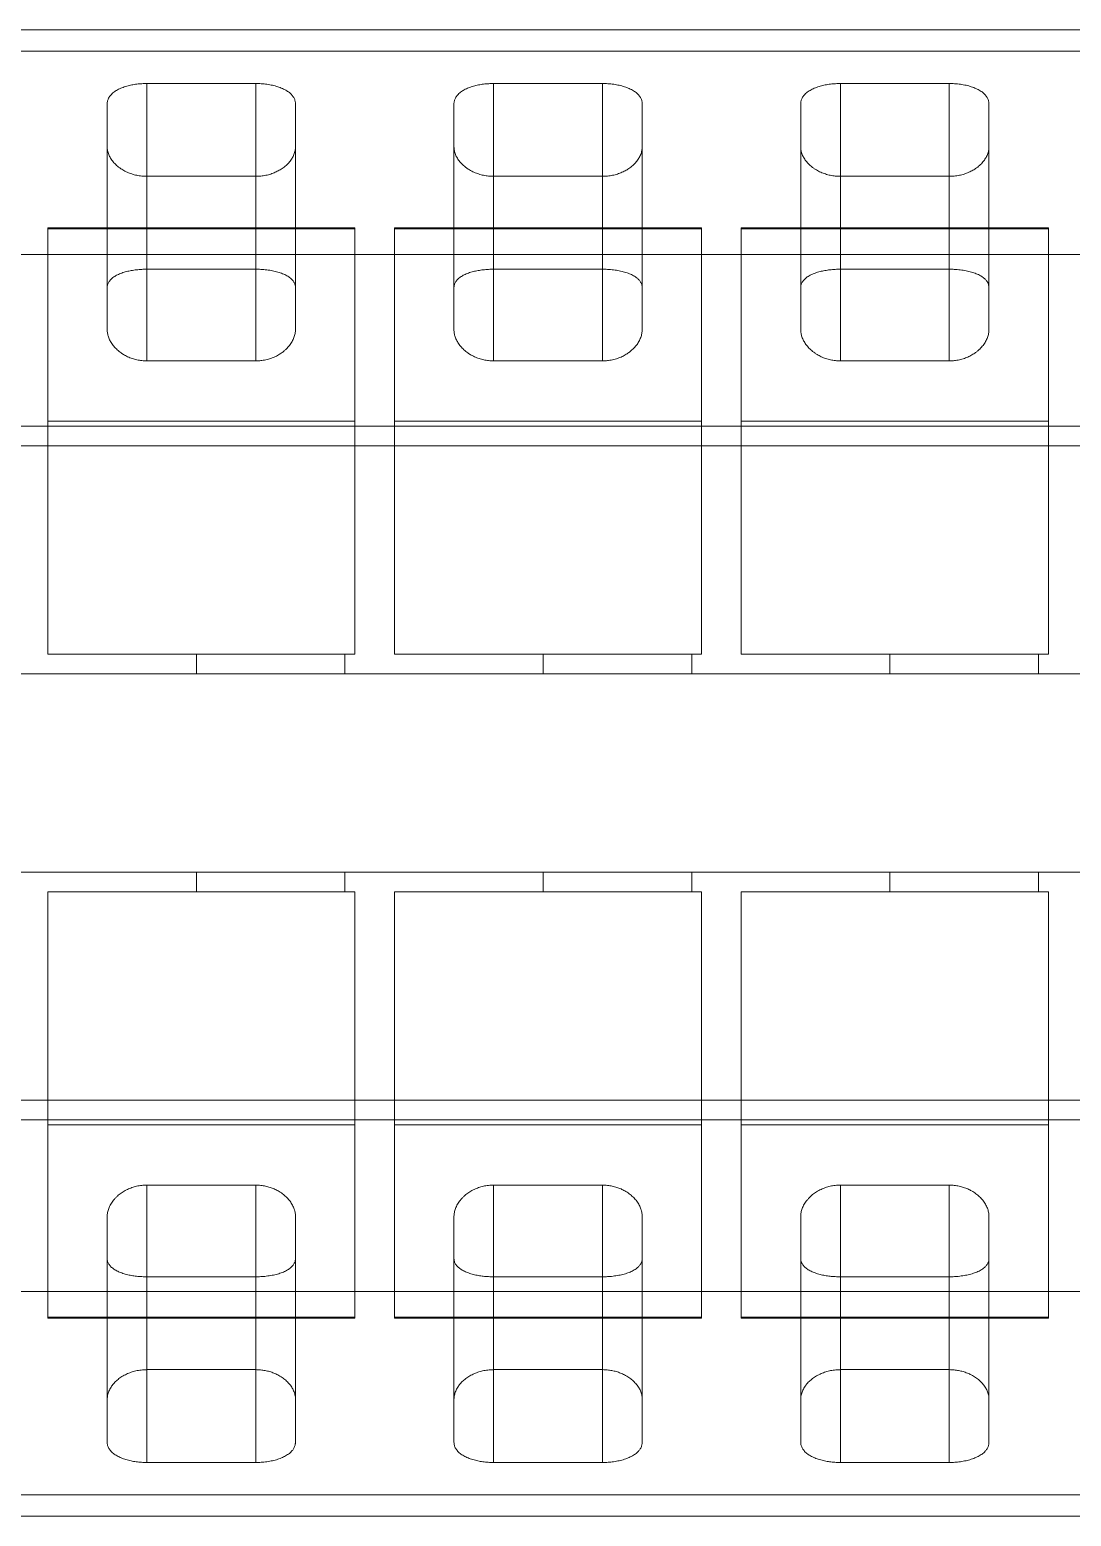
# Model space of a CAD drawing. Header units: millimetres. Extents: x -6 to 421, y -3 to 294.
# Drawn here: x 88.6 to 123.7, y 200.7 to 250.7 of the extents above; entities that cross this region are included whole.
import ezdxf

# ---------------------------------------------------------------- set-up
doc = ezdxf.new("R2010")
doc.units = ezdxf.units.MM

msp = doc.modelspace()

# ---------------------------------------------------------------- linework, layer by layer
at = {"color": 7, "linetype": 'Continuous', "lineweight": 15}
for p, q in [((207.904, 250.66), (87.904, 250.66)), ((207.904, 249.939), (87.904, 249.939)), ((92.57, 248.85), (96.237, 248.85)), ((92.57, 248.85), (92.57, 242.604)), ((96.237, 248.85), (96.237, 242.604)), ((104.237, 248.85), (107.904, 248.85)), ((104.237, 248.85), (104.237, 242.604)), ((107.904, 248.85), (107.904, 242.604)), ((115.904, 248.85), (119.57, 248.85)), ((115.904, 248.85), (115.904, 242.604)), ((119.57, 248.85), (119.57, 242.604)), ((91.237, 246.723), (91.237, 248.169)), ((91.237, 248.169), (91.237, 241.99)), ((97.57, 248.169), (97.57, 246.723)), ((97.57, 248.169), (97.57, 241.99)), ((102.904, 246.723), (102.904, 248.169)), ((102.904, 248.169), (102.904, 241.99)), ((109.237, 248.169), (109.237, 246.723)), ((109.237, 248.169), (109.237, 241.99)), ((114.57, 246.723), (114.57, 248.169)), ((114.57, 248.169), (114.57, 241.99)), ((120.904, 248.169), (120.904, 246.723)), ((120.904, 248.169), (120.904, 241.99)), ((91.237, 246.723), (91.237, 240.571)), ((97.57, 246.723), (97.57, 240.571)), ((102.904, 246.723), (102.904, 240.571)), ((109.237, 246.723), (109.237, 240.571)), ((114.57, 246.723), (114.57, 240.571)), ((120.904, 246.723), (120.904, 240.571)), ((96.237, 245.729), (92.57, 245.729)), ((92.57, 245.729), (92.57, 239.52)), ((96.237, 245.729), (96.237, 239.52)), ((107.904, 245.729), (104.237, 245.729)), ((104.237, 245.729), (104.237, 239.52)), ((107.904, 245.729), (107.904, 239.52)), ((119.57, 245.729), (115.904, 245.729)), ((115.904, 245.729), (115.904, 239.52)), ((119.57, 245.729), (119.57, 239.52)), ((89.237, 243.993), (89.237, 237.497)), ((99.57, 243.993), (89.237, 243.993)), ((89.237, 243.993), (89.237, 243.96)), ((99.57, 243.96), (89.237, 243.96)), ((89.237, 229.66), (89.237, 243.96)), ((99.57, 237.497), (99.57, 243.993)), ((99.57, 243.96), (99.57, 243.993)), ((99.57, 243.96), (99.57, 229.66)), ((100.904, 243.993), (100.904, 237.497)), ((100.904, 243.993), (100.904, 243.96)), ((111.237, 243.993), (100.904, 243.993)), ((111.237, 243.96), (100.904, 243.96)), ((100.904, 229.66), (100.904, 243.96)), ((111.237, 237.497), (111.237, 243.993)), ((111.237, 243.96), (111.237, 243.993)), ((111.237, 243.96), (111.237, 229.66)), ((112.57, 243.993), (112.57, 237.497)), ((122.904, 243.993), (112.57, 243.993)), ((112.57, 243.993), (112.57, 243.96)), ((122.904, 243.96), (112.57, 243.96)), ((112.57, 229.66), (112.57, 243.96)), ((122.904, 237.497), (122.904, 243.993)), ((122.904, 243.96), (122.904, 243.993)), ((122.904, 243.96), (122.904, 229.66)), ((207.904, 243.1), (87.904, 243.1)), ((92.57, 242.604), (96.237, 242.604)), ((104.237, 242.604), (107.904, 242.604)), ((115.904, 242.604), (119.57, 242.604)), ((91.237, 240.571), (91.237, 241.99)), ((97.57, 241.99), (97.57, 240.571)), ((102.904, 240.571), (102.904, 241.99)), ((109.237, 241.99), (109.237, 240.571)), ((114.57, 240.571), (114.57, 241.99)), ((120.904, 241.99), (120.904, 240.571)), ((96.237, 239.52), (92.57, 239.52)), ((107.904, 239.52), (104.237, 239.52)), ((119.57, 239.52), (115.904, 239.52)), ((207.904, 237.327), (87.904, 237.327)), ((99.57, 237.497), (89.237, 237.497)), ((89.237, 229.66), (89.237, 237.497)), ((99.57, 237.497), (99.57, 229.66)), ((100.904, 229.66), (100.904, 237.497)), ((111.237, 237.497), (100.904, 237.497)), ((111.237, 237.497), (111.237, 229.66)), ((112.57, 229.66), (112.57, 237.497)), ((122.904, 237.497), (112.57, 237.497)), ((122.904, 237.497), (122.904, 229.66)), ((207.904, 236.66), (87.904, 236.66)), ((99.57, 229.66), (89.237, 229.66)), ((94.237, 229.66), (89.237, 229.66)), ((94.237, 229.66), (94.237, 228.993)), ((94.237, 229.66), (99.237, 229.66)), ((99.237, 229.66), (99.237, 228.993)), ((99.57, 229.66), (99.237, 229.66)), ((111.237, 229.66), (100.904, 229.66)), ((105.904, 229.66), (100.904, 229.66)), ((105.904, 229.66), (105.904, 228.993)), ((105.904, 229.66), (110.904, 229.66)), ((110.904, 229.66), (110.904, 228.993)), ((111.237, 229.66), (110.904, 229.66)), ((122.904, 229.66), (112.57, 229.66)), ((117.57, 229.66), (112.57, 229.66)), ((117.57, 229.66), (117.57, 228.993)), ((117.57, 229.66), (122.57, 229.66)), ((122.57, 229.66), (122.57, 228.993)), ((122.904, 229.66), (122.57, 229.66)), ((87.904, 228.993), (135.904, 228.993)), ((87.904, 228.993), (94.237, 228.993)), ((99.237, 228.993), (94.237, 228.993)), ((99.237, 228.993), (105.904, 228.993)), ((110.904, 228.993), (105.904, 228.993)), ((110.904, 228.993), (117.57, 228.993)), ((122.57, 228.993), (117.57, 228.993)), ((122.57, 228.993), (129.237, 228.993)), ((135.904, 222.327), (87.904, 222.327)), ((94.237, 222.327), (87.904, 222.327)), ((99.237, 222.327), (94.237, 222.327)), ((94.237, 222.327), (94.237, 221.66)), ((105.904, 222.327), (99.237, 222.327)), ((99.237, 222.327), (99.237, 221.66)), ((110.904, 222.327), (105.904, 222.327)), ((105.904, 222.327), (105.904, 221.66)), ((117.57, 222.327), (110.904, 222.327)), ((110.904, 222.327), (110.904, 221.66)), ((122.57, 222.327), (117.57, 222.327)), ((117.57, 222.327), (117.57, 221.66)), ((129.237, 222.327), (122.57, 222.327)), ((122.57, 222.327), (122.57, 221.66)), ((89.237, 221.66), (94.237, 221.66)), ((89.237, 221.66), (99.57, 221.66)), ((89.237, 213.823), (89.237, 221.66)), ((89.237, 207.36), (89.237, 221.66)), ((94.237, 221.66), (99.237, 221.66)), ((99.237, 221.66), (99.57, 221.66)), ((99.57, 221.66), (99.57, 207.36)), ((99.57, 221.66), (99.57, 213.823)), ((100.904, 221.66), (105.904, 221.66)), ((100.904, 221.66), (111.237, 221.66)), ((100.904, 213.823), (100.904, 221.66)), ((100.904, 207.36), (100.904, 221.66)), ((105.904, 221.66), (110.904, 221.66)), ((110.904, 221.66), (111.237, 221.66)), ((111.237, 221.66), (111.237, 207.36)), ((111.237, 221.66), (111.237, 213.823)), ((112.57, 221.66), (117.57, 221.66)), ((112.57, 221.66), (122.904, 221.66)), ((112.57, 213.823), (112.57, 221.66)), ((112.57, 207.36), (112.57, 221.66)), ((117.57, 221.66), (122.57, 221.66)), ((122.57, 221.66), (122.904, 221.66)), ((122.904, 221.66), (122.904, 207.36)), ((122.904, 221.66), (122.904, 213.823)), ((207.904, 214.66), (87.904, 214.66)), ((207.904, 213.993), (87.904, 213.993)), ((89.237, 213.823), (89.237, 207.327)), ((99.57, 213.823), (89.237, 213.823)), ((99.57, 207.327), (99.57, 213.823)), ((111.237, 213.823), (100.904, 213.823)), ((100.904, 213.823), (100.904, 207.327)), ((111.237, 207.327), (111.237, 213.823)), ((122.904, 213.823), (112.57, 213.823)), ((112.57, 213.823), (112.57, 207.327)), ((122.904, 207.327), (122.904, 213.823)), ((96.237, 211.799), (92.57, 211.799)), ((92.57, 205.591), (92.57, 211.799)), ((96.237, 205.591), (96.237, 211.799)), ((107.904, 211.799), (104.237, 211.799)), ((104.237, 205.591), (104.237, 211.799)), ((107.904, 205.591), (107.904, 211.799)), ((119.57, 211.799), (115.904, 211.799)), ((115.904, 205.591), (115.904, 211.799)), ((119.57, 205.591), (119.57, 211.799)), ((91.237, 210.749), (91.237, 209.33)), ((91.237, 204.596), (91.237, 210.749)), ((97.57, 209.33), (97.57, 210.749)), ((97.57, 204.596), (97.57, 210.749)), ((102.904, 210.749), (102.904, 209.33)), ((102.904, 204.596), (102.904, 210.749)), ((109.237, 209.33), (109.237, 210.749)), ((109.237, 204.596), (109.237, 210.749)), ((114.57, 210.749), (114.57, 209.33)), ((114.57, 204.596), (114.57, 210.749)), ((120.904, 209.33), (120.904, 210.749)), ((120.904, 204.596), (120.904, 210.749)), ((91.237, 203.151), (91.237, 209.33)), ((97.57, 203.151), (97.57, 209.33)), ((102.904, 203.151), (102.904, 209.33)), ((109.237, 203.151), (109.237, 209.33)), ((114.57, 203.151), (114.57, 209.33)), ((120.904, 203.151), (120.904, 209.33)), ((92.57, 208.715), (96.237, 208.715)), ((92.57, 202.47), (92.57, 208.715)), ((96.237, 202.47), (96.237, 208.715)), ((104.237, 208.715), (107.904, 208.715)), ((104.237, 202.47), (104.237, 208.715)), ((107.904, 202.47), (107.904, 208.715)), ((115.904, 208.715), (119.57, 208.715)), ((115.904, 202.47), (115.904, 208.715)), ((119.57, 202.47), (119.57, 208.715)), ((207.904, 208.22), (87.904, 208.22)), ((89.237, 207.36), (89.237, 207.327)), ((99.57, 207.36), (89.237, 207.36)), ((99.57, 207.327), (89.237, 207.327)), ((99.57, 207.327), (99.57, 207.36)), ((100.904, 207.36), (100.904, 207.327)), ((111.237, 207.36), (100.904, 207.36)), ((111.237, 207.327), (100.904, 207.327)), ((111.237, 207.327), (111.237, 207.36)), ((112.57, 207.36), (112.57, 207.327)), ((122.904, 207.36), (112.57, 207.36)), ((122.904, 207.327), (112.57, 207.327)), ((122.904, 207.327), (122.904, 207.36)), ((96.237, 205.591), (92.57, 205.591)), ((107.904, 205.591), (104.237, 205.591)), ((119.57, 205.591), (115.904, 205.591)), ((91.237, 204.596), (91.237, 203.151)), ((97.57, 203.151), (97.57, 204.596)), ((102.904, 204.596), (102.904, 203.151)), ((109.237, 203.151), (109.237, 204.596)), ((114.57, 204.596), (114.57, 203.151)), ((120.904, 203.151), (120.904, 204.596)), ((92.57, 202.47), (96.237, 202.47)), ((104.237, 202.47), (107.904, 202.47)), ((115.904, 202.47), (119.57, 202.47)), ((207.904, 201.381), (87.904, 201.381)), ((87.904, 200.66), (207.904, 200.66))]:
    msp.add_line(p, q, dxfattribs=at)
for points, knots in [([(91.237, 248.169), (91.238, 248.185), (91.239, 248.218), (91.248, 248.266), (91.263, 248.314), (91.285, 248.363), (91.315, 248.412), (91.355, 248.462), (91.402, 248.511), (91.457, 248.557), (91.517, 248.599), (91.583, 248.638), (91.653, 248.674), (91.729, 248.706), (91.81, 248.736), (91.893, 248.762), (91.976, 248.784), (92.06, 248.802), (92.146, 248.817), (92.235, 248.83), (92.322, 248.839), (92.406, 248.845), (92.488, 248.849), (92.543, 248.85), (92.57, 248.85)], [0, 0, 0, 0, 0.0457008, 0.0914841, 0.1372632, 0.1829595, 0.2347211, 0.2866993, 0.3387322, 0.3906757, 0.4424074, 0.4897467, 0.5372988, 0.5849054, 0.6324246, 0.6797366, 0.7215369, 0.7635114, 0.8055373, 0.8474975, 0.8892822, 0.9261761, 0.963108, 1, 1, 1, 1]), ([(96.237, 248.85), (96.267, 248.85), (96.325, 248.849), (96.418, 248.845), (96.513, 248.837), (96.612, 248.825), (96.707, 248.81), (96.8, 248.791), (96.89, 248.769), (96.976, 248.743), (97.057, 248.715), (97.135, 248.683), (97.208, 248.647), (97.277, 248.608), (97.338, 248.566), (97.391, 248.524), (97.434, 248.482), (97.471, 248.44), (97.502, 248.397), (97.527, 248.353), (97.546, 248.308), (97.56, 248.262), (97.569, 248.216), (97.57, 248.185), (97.57, 248.169)], [0, 0, 0, 0, 0.03967, 0.079339, 0.124961, 0.170738, 0.216524, 0.262155, 0.308745, 0.355481, 0.402229, 0.448833, 0.498675, 0.548665, 0.598669, 0.648529, 0.692404, 0.736401, 0.780445, 0.824456, 0.868345, 0.912217, 0.956126, 1, 1, 1, 1]), ([(102.904, 248.169), (102.904, 248.185), (102.905, 248.218), (102.915, 248.266), (102.93, 248.314), (102.952, 248.363), (102.982, 248.412), (103.022, 248.462), (103.069, 248.511), (103.123, 248.557), (103.184, 248.599), (103.25, 248.638), (103.32, 248.674), (103.395, 248.706), (103.477, 248.736), (103.559, 248.762), (103.643, 248.784), (103.726, 248.802), (103.813, 248.817), (103.901, 248.83), (103.988, 248.839), (104.073, 248.845), (104.155, 248.849), (104.21, 248.85), (104.237, 248.85)], [0, 0, 0, 0, 0.045701, 0.091484, 0.137263, 0.18296, 0.234721, 0.286699, 0.338733, 0.390676, 0.442407, 0.489747, 0.5373, 0.584906, 0.632424, 0.679735, 0.721536, 0.763511, 0.805537, 0.847497, 0.889284, 0.926175, 0.963109, 1, 1, 1, 1]), ([(107.904, 248.85), (107.933, 248.85), (107.992, 248.849), (108.084, 248.845), (108.18, 248.837), (108.278, 248.825), (108.374, 248.81), (108.467, 248.791), (108.557, 248.769), (108.643, 248.743), (108.724, 248.715), (108.802, 248.683), (108.875, 248.647), (108.943, 248.608), (109.005, 248.566), (109.057, 248.524), (109.101, 248.482), (109.138, 248.44), (109.168, 248.397), (109.194, 248.353), (109.213, 248.308), (109.227, 248.262), (109.235, 248.216), (109.237, 248.185), (109.237, 248.169)], [0, 0, 0, 0, 0.03967, 0.079339, 0.124961, 0.170738, 0.216524, 0.262155, 0.308745, 0.355481, 0.402229, 0.448833, 0.498675, 0.548665, 0.598669, 0.648529, 0.692404, 0.736401, 0.780445, 0.824456, 0.868345, 0.912217, 0.956126, 1, 1, 1, 1]), ([(114.57, 248.169), (114.571, 248.185), (114.572, 248.218), (114.582, 248.266), (114.597, 248.314), (114.619, 248.363), (114.649, 248.412), (114.688, 248.462), (114.735, 248.511), (114.79, 248.557), (114.851, 248.599), (114.916, 248.638), (114.986, 248.674), (115.062, 248.706), (115.143, 248.736), (115.226, 248.762), (115.309, 248.784), (115.393, 248.802), (115.479, 248.817), (115.568, 248.83), (115.655, 248.839), (115.74, 248.845), (115.822, 248.849), (115.876, 248.85), (115.904, 248.85)], [0, 0, 0, 0, 0.045701, 0.091484, 0.137263, 0.18296, 0.234721, 0.286699, 0.338733, 0.390676, 0.442407, 0.489747, 0.5373, 0.584906, 0.632424, 0.679735, 0.721536, 0.763511, 0.805537, 0.847497, 0.889284, 0.926175, 0.963109, 1, 1, 1, 1]), ([(119.57, 248.85), (119.6, 248.85), (119.659, 248.849), (119.751, 248.845), (119.847, 248.837), (119.945, 248.825), (120.041, 248.81), (120.134, 248.791), (120.223, 248.769), (120.309, 248.743), (120.391, 248.715), (120.468, 248.683), (120.542, 248.647), (120.61, 248.608), (120.672, 248.566), (120.724, 248.524), (120.768, 248.482), (120.804, 248.44), (120.835, 248.397), (120.86, 248.353), (120.88, 248.308), (120.894, 248.262), (120.902, 248.216), (120.903, 248.185), (120.904, 248.169)], [0, 0, 0, 0, 0.03967, 0.079339, 0.124961, 0.170738, 0.216524, 0.262155, 0.308745, 0.355481, 0.402229, 0.448833, 0.498675, 0.548665, 0.598669, 0.648529, 0.692404, 0.736401, 0.780445, 0.824456, 0.868345, 0.912217, 0.956126, 1, 1, 1, 1]), ([(92.57, 245.729), (92.542, 245.73), (92.484, 245.73), (92.399, 245.737), (92.314, 245.748), (92.23, 245.764), (92.147, 245.783), (92.067, 245.807), (91.988, 245.835), (91.91, 245.867), (91.833, 245.904), (91.761, 245.943), (91.69, 245.989), (91.619, 246.039), (91.552, 246.096), (91.491, 246.155), (91.437, 246.215), (91.39, 246.276), (91.35, 246.338), (91.315, 246.401), (91.287, 246.464), (91.265, 246.528), (91.249, 246.593), (91.239, 246.658), (91.238, 246.702), (91.237, 246.723)], [0, 0, 0, 0, 0.036433, 0.072931, 0.109367, 0.146857, 0.184457, 0.222073, 0.259581, 0.300585, 0.341696, 0.382826, 0.423854, 0.472584, 0.521437, 0.570308, 0.619064, 0.666305, 0.713665, 0.761073, 0.808449, 0.855703, 0.903789, 0.951914, 1, 1, 1, 1]), ([(97.57, 246.723), (97.57, 246.702), (97.569, 246.658), (97.558, 246.593), (97.542, 246.528), (97.52, 246.463), (97.491, 246.399), (97.456, 246.335), (97.416, 246.274), (97.369, 246.213), (97.316, 246.154), (97.257, 246.097), (97.192, 246.042), (97.125, 245.994), (97.059, 245.951), (96.994, 245.914), (96.926, 245.88), (96.854, 245.848), (96.779, 245.819), (96.7, 245.794), (96.617, 245.773), (96.532, 245.755), (96.446, 245.742), (96.367, 245.734), (96.297, 245.73), (96.257, 245.729), (96.237, 245.729)], [0, 0, 0, 0, 0.047962, 0.096084, 0.144283, 0.19248, 0.240592, 0.288548, 0.335637, 0.382934, 0.430311, 0.477656, 0.524879, 0.571919, 0.609369, 0.646941, 0.684535, 0.722071, 0.759492, 0.797233, 0.835157, 0.873124, 0.911012, 0.948721, 0.97436, 1, 1, 1, 1]), ([(104.237, 245.729), (104.208, 245.73), (104.151, 245.73), (104.066, 245.737), (103.981, 245.748), (103.897, 245.764), (103.814, 245.783), (103.734, 245.807), (103.654, 245.835), (103.576, 245.867), (103.5, 245.904), (103.428, 245.943), (103.356, 245.989), (103.286, 246.039), (103.219, 246.096), (103.157, 246.155), (103.104, 246.215), (103.057, 246.276), (103.016, 246.338), (102.982, 246.401), (102.954, 246.464), (102.932, 246.528), (102.916, 246.593), (102.906, 246.658), (102.904, 246.702), (102.904, 246.723)], [0, 0, 0, 0, 0.036433, 0.07293, 0.109368, 0.146856, 0.184458, 0.222073, 0.259581, 0.300586, 0.341696, 0.382825, 0.423854, 0.472584, 0.521436, 0.570308, 0.619064, 0.666305, 0.713665, 0.761073, 0.808449, 0.855703, 0.903789, 0.951914, 1, 1, 1, 1]), ([(109.237, 246.723), (109.236, 246.702), (109.235, 246.658), (109.225, 246.593), (109.209, 246.528), (109.187, 246.463), (109.158, 246.399), (109.123, 246.335), (109.082, 246.274), (109.035, 246.213), (108.982, 246.154), (108.923, 246.097), (108.858, 246.042), (108.792, 245.994), (108.726, 245.951), (108.661, 245.914), (108.593, 245.88), (108.521, 245.848), (108.445, 245.819), (108.366, 245.794), (108.284, 245.773), (108.199, 245.755), (108.112, 245.742), (108.034, 245.734), (107.964, 245.73), (107.924, 245.729), (107.904, 245.729)], [0, 0, 0, 0, 0.047962, 0.096084, 0.144283, 0.19248, 0.240592, 0.288548, 0.335637, 0.382934, 0.430311, 0.477656, 0.524879, 0.571919, 0.609369, 0.646941, 0.684535, 0.722071, 0.759492, 0.797233, 0.835157, 0.873124, 0.911012, 0.948721, 0.97436, 1, 1, 1, 1]), ([(115.904, 245.729), (115.875, 245.73), (115.818, 245.73), (115.732, 245.737), (115.647, 245.748), (115.563, 245.764), (115.481, 245.783), (115.4, 245.807), (115.321, 245.835), (115.243, 245.867), (115.167, 245.904), (115.095, 245.943), (115.023, 245.989), (114.953, 246.039), (114.885, 246.096), (114.824, 246.155), (114.77, 246.215), (114.723, 246.276), (114.683, 246.338), (114.649, 246.401), (114.62, 246.464), (114.598, 246.528), (114.582, 246.593), (114.572, 246.658), (114.571, 246.702), (114.57, 246.723)], [0, 0, 0, 0, 0.036433, 0.07293, 0.109368, 0.146856, 0.184458, 0.222073, 0.259581, 0.300586, 0.341696, 0.382825, 0.423854, 0.472584, 0.521436, 0.570308, 0.619064, 0.666305, 0.713665, 0.761073, 0.808449, 0.855703, 0.903789, 0.951914, 1, 1, 1, 1]), ([(120.904, 246.723), (120.903, 246.702), (120.902, 246.658), (120.892, 246.593), (120.876, 246.528), (120.853, 246.463), (120.825, 246.399), (120.79, 246.335), (120.749, 246.274), (120.702, 246.213), (120.649, 246.154), (120.59, 246.097), (120.525, 246.042), (120.459, 245.994), (120.393, 245.951), (120.328, 245.914), (120.259, 245.88), (120.187, 245.848), (120.112, 245.819), (120.033, 245.794), (119.951, 245.773), (119.866, 245.755), (119.779, 245.742), (119.7, 245.734), (119.631, 245.73), (119.591, 245.729), (119.57, 245.729)], [0, 0, 0, 0, 0.047962, 0.096084, 0.144283, 0.19248, 0.240592, 0.288548, 0.335637, 0.382934, 0.430311, 0.477656, 0.524879, 0.571919, 0.609369, 0.646941, 0.684535, 0.722071, 0.759492, 0.797233, 0.835157, 0.873124, 0.911012, 0.948721, 0.97436, 1, 1, 1, 1]), ([(91.237, 241.99), (91.238, 242.005), (91.239, 242.036), (91.249, 242.082), (91.265, 242.127), (91.288, 242.172), (91.318, 242.217), (91.358, 242.262), (91.404, 242.305), (91.458, 242.346), (91.518, 242.383), (91.582, 242.417), (91.65, 242.448), (91.724, 242.476), (91.803, 242.502), (91.883, 242.525), (91.965, 242.544), (92.048, 242.56), (92.133, 242.574), (92.22, 242.585), (92.308, 242.594), (92.396, 242.6), (92.483, 242.604), (92.541, 242.604), (92.57, 242.604)], [0, 0, 0, 0, 0.046677, 0.093445, 0.140209, 0.18688, 0.237351, 0.288032, 0.33877, 0.38942, 0.439866, 0.486123, 0.532578, 0.579088, 0.625517, 0.671754, 0.713502, 0.755415, 0.797379, 0.839284, 0.881019, 0.920663, 0.960358, 1, 1, 1, 1]), ([(96.237, 242.604), (96.265, 242.604), (96.32, 242.604), (96.41, 242.6), (96.506, 242.593), (96.606, 242.583), (96.704, 242.57), (96.8, 242.553), (96.892, 242.533), (96.979, 242.51), (97.062, 242.484), (97.141, 242.455), (97.215, 242.422), (97.284, 242.387), (97.345, 242.349), (97.397, 242.31), (97.44, 242.272), (97.476, 242.234), (97.506, 242.194), (97.53, 242.154), (97.548, 242.113), (97.561, 242.072), (97.569, 242.031), (97.57, 242.004), (97.57, 241.99)], [0, 0, 0, 0, 0.037726, 0.075451, 0.122579, 0.169871, 0.217169, 0.264303, 0.312107, 0.360066, 0.408035, 0.455852, 0.506146, 0.556594, 0.607055, 0.657366, 0.700834, 0.744426, 0.788066, 0.831672, 0.875153, 0.916757, 0.958394, 1, 1, 1, 1]), ([(102.904, 241.99), (102.904, 242.005), (102.906, 242.036), (102.915, 242.082), (102.931, 242.127), (102.954, 242.172), (102.985, 242.217), (103.024, 242.262), (103.071, 242.305), (103.125, 242.346), (103.184, 242.383), (103.248, 242.417), (103.317, 242.448), (103.39, 242.476), (103.469, 242.502), (103.55, 242.525), (103.632, 242.544), (103.714, 242.56), (103.8, 242.574), (103.887, 242.585), (103.975, 242.594), (104.063, 242.6), (104.15, 242.604), (104.208, 242.604), (104.237, 242.604)], [0, 0, 0, 0, 0.046677, 0.093445, 0.140209, 0.18688, 0.237351, 0.288032, 0.338769, 0.389421, 0.439866, 0.486124, 0.532578, 0.579087, 0.625519, 0.671755, 0.713502, 0.755416, 0.797381, 0.839283, 0.881021, 0.920665, 0.960358, 1, 1, 1, 1]), ([(107.904, 242.604), (107.931, 242.604), (107.987, 242.604), (108.077, 242.6), (108.172, 242.593), (108.273, 242.583), (108.371, 242.57), (108.466, 242.553), (108.558, 242.533), (108.646, 242.51), (108.729, 242.484), (108.808, 242.455), (108.882, 242.422), (108.95, 242.387), (109.012, 242.349), (109.064, 242.31), (109.107, 242.272), (109.142, 242.234), (109.172, 242.194), (109.197, 242.154), (109.215, 242.113), (109.228, 242.072), (109.236, 242.031), (109.237, 242.004), (109.237, 241.99)], [0, 0, 0, 0, 0.037726, 0.075451, 0.122579, 0.169871, 0.217169, 0.264303, 0.312107, 0.360066, 0.408035, 0.455852, 0.506146, 0.556594, 0.607055, 0.657366, 0.700834, 0.744426, 0.788066, 0.831672, 0.875153, 0.916757, 0.958394, 1, 1, 1, 1]), ([(114.57, 241.99), (114.571, 242.005), (114.572, 242.036), (114.582, 242.082), (114.598, 242.127), (114.621, 242.172), (114.652, 242.217), (114.691, 242.262), (114.738, 242.305), (114.791, 242.346), (114.851, 242.383), (114.915, 242.417), (114.983, 242.448), (115.057, 242.476), (115.136, 242.502), (115.217, 242.525), (115.299, 242.544), (115.381, 242.56), (115.466, 242.574), (115.554, 242.585), (115.642, 242.594), (115.729, 242.6), (115.816, 242.604), (115.875, 242.604), (115.904, 242.604)], [0, 0, 0, 0, 0.046677, 0.093445, 0.140209, 0.18688, 0.237351, 0.288032, 0.338769, 0.389421, 0.439866, 0.486124, 0.532578, 0.579087, 0.625519, 0.671755, 0.713502, 0.755416, 0.797381, 0.839283, 0.881021, 0.920665, 0.960358, 1, 1, 1, 1]), ([(119.57, 242.604), (119.598, 242.604), (119.654, 242.604), (119.743, 242.6), (119.839, 242.593), (119.94, 242.583), (120.038, 242.57), (120.133, 242.553), (120.225, 242.533), (120.313, 242.51), (120.396, 242.484), (120.475, 242.455), (120.548, 242.422), (120.617, 242.387), (120.679, 242.349), (120.73, 242.31), (120.774, 242.272), (120.809, 242.234), (120.839, 242.194), (120.863, 242.154), (120.882, 242.113), (120.894, 242.072), (120.902, 242.031), (120.903, 242.004), (120.904, 241.99)], [0, 0, 0, 0, 0.037726, 0.075451, 0.122579, 0.169871, 0.217169, 0.264303, 0.312107, 0.360066, 0.408035, 0.455852, 0.506146, 0.556594, 0.607055, 0.657366, 0.700834, 0.744426, 0.788066, 0.831672, 0.875153, 0.916757, 0.958394, 1, 1, 1, 1]), ([(92.57, 239.52), (92.542, 239.521), (92.486, 239.522), (92.403, 239.529), (92.319, 239.54), (92.237, 239.556), (92.157, 239.576), (92.078, 239.6), (92, 239.629), (91.924, 239.662), (91.852, 239.698), (91.78, 239.74), (91.708, 239.787), (91.637, 239.84), (91.573, 239.895), (91.514, 239.953), (91.46, 240.012), (91.412, 240.074), (91.37, 240.136), (91.333, 240.2), (91.302, 240.265), (91.278, 240.328), (91.26, 240.39), (91.247, 240.45), (91.239, 240.511), (91.238, 240.551), (91.237, 240.571)], [0, 0, 0, 0, 0.035227, 0.070455, 0.106287, 0.142229, 0.178188, 0.214038, 0.252355, 0.290771, 0.329205, 0.367547, 0.413061, 0.458723, 0.504459, 0.55017, 0.595728, 0.642008, 0.688399, 0.734833, 0.781239, 0.827533, 0.870622, 0.913767, 0.956911, 1, 1, 1, 1]), ([(97.57, 240.571), (97.57, 240.549), (97.569, 240.505), (97.559, 240.438), (97.543, 240.371), (97.521, 240.305), (97.493, 240.238), (97.459, 240.173), (97.419, 240.107), (97.372, 240.043), (97.319, 239.98), (97.26, 239.918), (97.194, 239.859), (97.128, 239.807), (97.062, 239.762), (96.998, 239.722), (96.93, 239.685), (96.859, 239.651), (96.783, 239.62), (96.703, 239.592), (96.618, 239.567), (96.53, 239.548), (96.448, 239.534), (96.373, 239.526), (96.305, 239.521), (96.26, 239.521), (96.237, 239.52)], [0, 0, 0, 0, 0.047388, 0.094926, 0.142537, 0.190147, 0.237681, 0.285068, 0.332858, 0.380856, 0.428933, 0.476976, 0.524898, 0.572637, 0.609793, 0.647069, 0.684364, 0.7216, 0.758724, 0.797543, 0.836493, 0.875423, 0.914215, 0.9428, 0.971416, 1, 1, 1, 1]), ([(104.237, 239.52), (104.209, 239.521), (104.153, 239.522), (104.069, 239.529), (103.986, 239.54), (103.904, 239.556), (103.824, 239.576), (103.745, 239.6), (103.667, 239.629), (103.591, 239.662), (103.519, 239.698), (103.446, 239.74), (103.374, 239.787), (103.304, 239.84), (103.239, 239.895), (103.18, 239.953), (103.127, 240.012), (103.079, 240.074), (103.037, 240.136), (103, 240.2), (102.969, 240.265), (102.945, 240.328), (102.926, 240.39), (102.913, 240.45), (102.905, 240.511), (102.904, 240.551), (102.904, 240.571)], [0, 0, 0, 0, 0.035227, 0.070455, 0.106287, 0.142231, 0.178188, 0.214038, 0.252355, 0.290771, 0.329204, 0.367546, 0.413062, 0.458723, 0.50446, 0.55017, 0.595728, 0.642009, 0.688399, 0.734834, 0.781239, 0.827532, 0.870622, 0.913767, 0.956911, 1, 1, 1, 1]), ([(109.237, 240.571), (109.236, 240.549), (109.235, 240.505), (109.225, 240.438), (109.21, 240.371), (109.188, 240.305), (109.16, 240.238), (109.126, 240.173), (109.086, 240.107), (109.039, 240.043), (108.986, 239.98), (108.926, 239.918), (108.861, 239.859), (108.794, 239.807), (108.729, 239.762), (108.665, 239.722), (108.597, 239.685), (108.526, 239.651), (108.45, 239.62), (108.37, 239.592), (108.285, 239.567), (108.197, 239.548), (108.115, 239.534), (108.04, 239.526), (107.972, 239.521), (107.926, 239.521), (107.904, 239.52)], [0, 0, 0, 0, 0.047388, 0.094926, 0.142537, 0.190147, 0.237681, 0.285068, 0.332858, 0.380856, 0.428933, 0.476976, 0.524898, 0.572637, 0.609793, 0.647069, 0.684364, 0.7216, 0.758724, 0.797543, 0.836493, 0.875423, 0.914215, 0.9428, 0.971416, 1, 1, 1, 1]), ([(115.904, 239.52), (115.876, 239.521), (115.82, 239.522), (115.736, 239.529), (115.653, 239.54), (115.571, 239.556), (115.491, 239.576), (115.411, 239.6), (115.334, 239.629), (115.258, 239.662), (115.186, 239.698), (115.113, 239.74), (115.041, 239.787), (114.971, 239.84), (114.906, 239.895), (114.847, 239.953), (114.794, 240.012), (114.746, 240.074), (114.703, 240.136), (114.667, 240.2), (114.636, 240.265), (114.611, 240.328), (114.593, 240.39), (114.58, 240.45), (114.572, 240.511), (114.571, 240.551), (114.57, 240.571)], [0, 0, 0, 0, 0.035227, 0.070455, 0.106287, 0.142231, 0.178188, 0.214038, 0.252355, 0.290771, 0.329204, 0.367546, 0.413062, 0.458723, 0.50446, 0.55017, 0.595728, 0.642009, 0.688399, 0.734834, 0.781239, 0.827532, 0.870622, 0.913767, 0.956911, 1, 1, 1, 1]), ([(120.904, 240.571), (120.903, 240.549), (120.902, 240.505), (120.892, 240.438), (120.876, 240.371), (120.855, 240.305), (120.827, 240.238), (120.793, 240.173), (120.752, 240.107), (120.705, 240.043), (120.652, 239.98), (120.593, 239.918), (120.527, 239.859), (120.461, 239.807), (120.395, 239.762), (120.331, 239.722), (120.264, 239.685), (120.192, 239.651), (120.117, 239.62), (120.036, 239.592), (119.951, 239.567), (119.864, 239.548), (119.782, 239.534), (119.706, 239.526), (119.639, 239.521), (119.593, 239.521), (119.57, 239.52)], [0, 0, 0, 0, 0.047388, 0.094926, 0.142537, 0.190147, 0.237681, 0.285068, 0.332858, 0.380856, 0.428933, 0.476976, 0.524898, 0.572637, 0.609793, 0.647069, 0.684364, 0.7216, 0.758724, 0.797543, 0.836493, 0.875423, 0.914215, 0.9428, 0.971416, 1, 1, 1, 1]), ([(92.57, 211.799), (92.541, 211.799), (92.483, 211.798), (92.396, 211.79), (92.31, 211.778), (92.226, 211.761), (92.145, 211.74), (92.067, 211.715), (91.992, 211.687), (91.917, 211.654), (91.843, 211.616), (91.77, 211.574), (91.702, 211.528), (91.638, 211.48), (91.574, 211.426), (91.511, 211.365), (91.451, 211.297), (91.398, 211.227), (91.353, 211.156), (91.316, 211.085), (91.287, 211.017), (91.265, 210.95), (91.249, 210.882), (91.239, 210.815), (91.238, 210.771), (91.237, 210.749)], [0, 0, 0, 0, 0.036709, 0.073554, 0.110411, 0.147134, 0.183561, 0.220088, 0.256633, 0.29308, 0.334293, 0.375637, 0.417049, 0.458441, 0.499692, 0.551794, 0.604066, 0.656416, 0.708728, 0.760863, 0.808615, 0.856481, 0.904384, 0.952248, 1, 1, 1, 1]), ([(97.57, 210.749), (97.57, 210.772), (97.568, 210.819), (97.557, 210.89), (97.54, 210.96), (97.516, 211.027), (97.487, 211.093), (97.452, 211.159), (97.411, 211.223), (97.364, 211.287), (97.312, 211.347), (97.256, 211.404), (97.197, 211.458), (97.132, 211.509), (97.062, 211.558), (96.992, 211.601), (96.923, 211.638), (96.857, 211.669), (96.788, 211.698), (96.717, 211.723), (96.642, 211.746), (96.565, 211.765), (96.486, 211.78), (96.405, 211.791), (96.323, 211.798), (96.267, 211.799), (96.238, 211.799), (96.237, 211.799)], [0, 0, 0, 0, 0.05059, 0.101226, 0.151817, 0.199003, 0.24635, 0.293769, 0.341173, 0.388488, 0.435651, 0.479173, 0.522835, 0.566522, 0.610138, 0.65362, 0.687927, 0.722346, 0.756787, 0.791173, 0.825451, 0.860006, 0.894727, 0.929489, 0.964183, 0.998718, 1, 1, 1, 1]), ([(104.237, 211.799), (104.208, 211.799), (104.149, 211.798), (104.062, 211.79), (103.977, 211.778), (103.893, 211.761), (103.812, 211.74), (103.734, 211.715), (103.659, 211.687), (103.584, 211.654), (103.509, 211.616), (103.437, 211.574), (103.368, 211.528), (103.305, 211.48), (103.241, 211.426), (103.178, 211.365), (103.118, 211.297), (103.065, 211.227), (103.02, 211.156), (102.983, 211.085), (102.954, 211.017), (102.931, 210.95), (102.916, 210.882), (102.906, 210.815), (102.904, 210.771), (102.904, 210.749)], [0, 0, 0, 0, 0.03671, 0.073556, 0.11041, 0.147134, 0.183561, 0.220089, 0.256632, 0.293082, 0.334294, 0.375636, 0.41705, 0.458441, 0.499693, 0.551794, 0.604066, 0.656416, 0.708728, 0.760863, 0.808615, 0.85648, 0.904384, 0.952248, 1, 1, 1, 1]), ([(109.237, 210.749), (109.236, 210.772), (109.235, 210.819), (109.224, 210.89), (109.207, 210.96), (109.183, 211.027), (109.154, 211.093), (109.119, 211.159), (109.078, 211.223), (109.031, 211.287), (108.979, 211.347), (108.923, 211.404), (108.863, 211.458), (108.798, 211.509), (108.728, 211.558), (108.659, 211.601), (108.59, 211.638), (108.524, 211.669), (108.455, 211.698), (108.383, 211.723), (108.309, 211.746), (108.232, 211.765), (108.152, 211.78), (108.071, 211.791), (107.989, 211.798), (107.933, 211.799), (107.905, 211.799), (107.904, 211.799)], [0, 0, 0, 0, 0.05059, 0.101226, 0.151817, 0.199003, 0.24635, 0.293769, 0.341173, 0.388488, 0.435651, 0.479173, 0.522835, 0.566522, 0.610138, 0.65362, 0.687927, 0.722346, 0.756787, 0.791173, 0.825451, 0.860006, 0.894727, 0.929489, 0.964183, 0.998718, 1, 1, 1, 1]), ([(115.904, 211.799), (115.875, 211.799), (115.816, 211.798), (115.729, 211.79), (115.643, 211.778), (115.56, 211.761), (115.479, 211.74), (115.401, 211.715), (115.325, 211.687), (115.25, 211.654), (115.176, 211.616), (115.103, 211.574), (115.035, 211.528), (114.971, 211.48), (114.907, 211.426), (114.845, 211.365), (114.785, 211.297), (114.732, 211.227), (114.686, 211.156), (114.649, 211.085), (114.62, 211.017), (114.598, 210.95), (114.582, 210.882), (114.572, 210.815), (114.571, 210.771), (114.57, 210.749)], [0, 0, 0, 0, 0.03671, 0.073556, 0.11041, 0.147134, 0.183561, 0.220089, 0.256632, 0.293082, 0.334294, 0.375636, 0.41705, 0.458441, 0.499693, 0.551794, 0.604066, 0.656416, 0.708728, 0.760863, 0.808615, 0.85648, 0.904384, 0.952248, 1, 1, 1, 1]), ([(120.904, 210.749), (120.903, 210.772), (120.902, 210.819), (120.891, 210.89), (120.873, 210.96), (120.85, 211.027), (120.821, 211.093), (120.786, 211.159), (120.745, 211.223), (120.697, 211.287), (120.646, 211.347), (120.59, 211.404), (120.53, 211.458), (120.465, 211.509), (120.395, 211.558), (120.325, 211.601), (120.257, 211.638), (120.191, 211.669), (120.122, 211.698), (120.05, 211.723), (119.975, 211.746), (119.898, 211.765), (119.819, 211.78), (119.738, 211.791), (119.656, 211.798), (119.6, 211.799), (119.571, 211.799), (119.57, 211.799)], [0, 0, 0, 0, 0.05059, 0.101226, 0.151817, 0.199003, 0.24635, 0.293769, 0.341173, 0.388488, 0.435651, 0.479173, 0.522835, 0.566522, 0.610138, 0.65362, 0.687927, 0.722346, 0.756787, 0.791173, 0.825451, 0.860006, 0.894727, 0.929489, 0.964183, 0.998718, 1, 1, 1, 1]), ([(91.237, 209.33), (91.238, 209.314), (91.239, 209.281), (91.25, 209.233), (91.267, 209.186), (91.292, 209.14), (91.324, 209.096), (91.362, 209.053), (91.409, 209.011), (91.462, 208.972), (91.521, 208.934), (91.586, 208.9), (91.655, 208.87), (91.727, 208.842), (91.805, 208.817), (91.886, 208.794), (91.969, 208.775), (92.053, 208.759), (92.137, 208.745), (92.223, 208.734), (92.311, 208.726), (92.398, 208.72), (92.485, 208.716), (92.542, 208.716), (92.57, 208.715)], [0, 0, 0, 0, 0.048858, 0.097879, 0.146948, 0.195953, 0.244797, 0.293817, 0.343038, 0.392312, 0.441505, 0.490501, 0.53571, 0.581106, 0.626559, 0.671936, 0.717124, 0.758099, 0.799234, 0.840416, 0.881542, 0.922509, 0.961254, 1, 1, 1, 1]), ([(96.237, 208.715), (96.265, 208.716), (96.322, 208.716), (96.406, 208.72), (96.495, 208.725), (96.59, 208.735), (96.689, 208.748), (96.784, 208.764), (96.877, 208.783), (96.965, 208.806), (97.049, 208.831), (97.128, 208.86), (97.203, 208.892), (97.272, 208.927), (97.336, 208.965), (97.392, 209.006), (97.439, 209.046), (97.477, 209.087), (97.507, 209.127), (97.531, 209.168), (97.55, 209.211), (97.562, 209.252), (97.569, 209.291), (97.57, 209.317), (97.57, 209.33)], [0, 0, 0, 0, 0.038331, 0.076707, 0.115038, 0.162147, 0.209418, 0.256694, 0.303812, 0.351992, 0.400327, 0.448671, 0.496865, 0.547888, 0.599068, 0.65026, 0.7013, 0.745569, 0.789962, 0.834406, 0.878814, 0.923094, 0.961547, 1, 1, 1, 1]), ([(102.904, 209.33), (102.904, 209.314), (102.906, 209.281), (102.917, 209.233), (102.934, 209.186), (102.959, 209.14), (102.99, 209.096), (103.029, 209.053), (103.075, 209.011), (103.128, 208.972), (103.188, 208.934), (103.253, 208.9), (103.322, 208.87), (103.394, 208.842), (103.471, 208.817), (103.553, 208.794), (103.636, 208.775), (103.72, 208.759), (103.804, 208.745), (103.89, 208.734), (103.978, 208.726), (104.065, 208.72), (104.152, 208.716), (104.209, 208.716), (104.237, 208.715)], [0, 0, 0, 0, 0.048858, 0.097879, 0.146948, 0.195953, 0.244797, 0.293817, 0.343038, 0.392313, 0.441505, 0.490501, 0.535709, 0.581106, 0.626559, 0.671936, 0.717125, 0.758099, 0.799232, 0.840416, 0.881541, 0.922508, 0.961254, 1, 1, 1, 1]), ([(107.904, 208.715), (107.932, 208.716), (107.988, 208.716), (108.072, 208.72), (108.162, 208.725), (108.257, 208.735), (108.355, 208.748), (108.451, 208.764), (108.543, 208.783), (108.632, 208.806), (108.716, 208.831), (108.795, 208.86), (108.87, 208.892), (108.939, 208.927), (109.003, 208.965), (109.059, 209.006), (109.106, 209.046), (109.143, 209.087), (109.173, 209.127), (109.198, 209.168), (109.217, 209.211), (109.229, 209.252), (109.236, 209.291), (109.237, 209.317), (109.237, 209.33)], [0, 0, 0, 0, 0.038331, 0.076707, 0.115038, 0.162147, 0.209418, 0.256694, 0.303812, 0.351992, 0.400327, 0.448671, 0.496865, 0.547888, 0.599068, 0.65026, 0.7013, 0.745569, 0.789962, 0.834406, 0.878814, 0.923094, 0.961547, 1, 1, 1, 1]), ([(114.57, 209.33), (114.571, 209.314), (114.572, 209.281), (114.583, 209.233), (114.601, 209.186), (114.625, 209.14), (114.657, 209.096), (114.696, 209.053), (114.742, 209.011), (114.795, 208.972), (114.855, 208.934), (114.919, 208.9), (114.988, 208.87), (115.061, 208.842), (115.138, 208.817), (115.22, 208.794), (115.303, 208.775), (115.386, 208.759), (115.47, 208.745), (115.556, 208.734), (115.644, 208.726), (115.732, 208.72), (115.818, 208.716), (115.875, 208.716), (115.904, 208.715)], [0, 0, 0, 0, 0.048858, 0.097879, 0.146948, 0.195953, 0.244797, 0.293817, 0.343038, 0.392313, 0.441505, 0.490501, 0.535709, 0.581106, 0.626559, 0.671936, 0.717125, 0.758099, 0.799232, 0.840416, 0.881541, 0.922508, 0.961254, 1, 1, 1, 1]), ([(119.57, 208.715), (119.599, 208.716), (119.655, 208.716), (119.739, 208.72), (119.829, 208.725), (119.923, 208.735), (120.022, 208.748), (120.117, 208.764), (120.21, 208.783), (120.298, 208.806), (120.383, 208.831), (120.462, 208.86), (120.536, 208.892), (120.606, 208.927), (120.669, 208.965), (120.726, 209.006), (120.772, 209.046), (120.81, 209.087), (120.84, 209.127), (120.865, 209.168), (120.883, 209.211), (120.896, 209.252), (120.903, 209.291), (120.903, 209.317), (120.904, 209.33)], [0, 0, 0, 0, 0.038331, 0.076707, 0.115038, 0.162147, 0.209418, 0.256694, 0.303812, 0.351992, 0.400327, 0.448671, 0.496865, 0.547888, 0.599068, 0.65026, 0.7013, 0.745569, 0.789962, 0.834406, 0.878814, 0.923094, 0.961547, 1, 1, 1, 1]), ([(92.57, 205.591), (92.565, 205.59), (92.53, 205.59), (92.464, 205.588), (92.374, 205.58), (92.286, 205.567), (92.2, 205.55), (92.117, 205.528), (92.037, 205.503), (91.959, 205.474), (91.883, 205.441), (91.807, 205.402), (91.733, 205.359), (91.664, 205.313), (91.601, 205.265), (91.544, 205.216), (91.492, 205.165), (91.445, 205.114), (91.402, 205.06), (91.362, 205.003), (91.326, 204.94), (91.294, 204.873), (91.269, 204.805), (91.251, 204.737), (91.239, 204.668), (91.238, 204.621), (91.237, 204.596)], [0, 0, 0, 0, 0.006838, 0.045146, 0.083592, 0.122049, 0.16037, 0.19849, 0.23672, 0.274966, 0.313107, 0.356341, 0.399685, 0.443046, 0.486305, 0.527964, 0.56972, 0.611518, 0.653294, 0.694971, 0.745057, 0.795279, 0.845552, 0.895783, 0.945877, 1, 1, 1, 1]), ([(97.57, 204.596), (97.57, 204.621), (97.568, 204.669), (97.556, 204.742), (97.536, 204.812), (97.511, 204.878), (97.481, 204.941), (97.445, 205.003), (97.402, 205.064), (97.354, 205.124), (97.301, 205.181), (97.244, 205.233), (97.185, 205.283), (97.12, 205.33), (97.05, 205.374), (96.98, 205.413), (96.911, 205.447), (96.843, 205.476), (96.773, 205.502), (96.7, 205.525), (96.626, 205.545), (96.55, 205.561), (96.473, 205.574), (96.395, 205.583), (96.316, 205.589), (96.263, 205.59), (96.237, 205.591)], [0, 0, 0, 0, 0.053735, 0.107525, 0.16126, 0.208256, 0.255424, 0.302665, 0.349889, 0.397019, 0.44399, 0.486688, 0.529526, 0.572389, 0.615186, 0.657848, 0.692563, 0.727395, 0.762249, 0.79705, 0.831738, 0.865306, 0.899011, 0.932756, 0.966446, 1, 1, 1, 1]), ([(104.237, 205.591), (104.232, 205.59), (104.196, 205.59), (104.131, 205.588), (104.041, 205.58), (103.953, 205.567), (103.867, 205.55), (103.784, 205.528), (103.703, 205.503), (103.626, 205.474), (103.549, 205.441), (103.474, 205.402), (103.4, 205.359), (103.331, 205.313), (103.268, 205.265), (103.21, 205.216), (103.158, 205.165), (103.111, 205.114), (103.069, 205.06), (103.029, 205.003), (102.993, 204.94), (102.961, 204.873), (102.936, 204.805), (102.918, 204.737), (102.906, 204.668), (102.905, 204.621), (102.904, 204.596)], [0, 0, 0, 0, 0.006837, 0.045145, 0.083592, 0.122049, 0.160369, 0.19849, 0.23672, 0.274965, 0.313107, 0.356341, 0.399684, 0.443045, 0.486304, 0.527963, 0.569719, 0.611518, 0.653295, 0.694971, 0.745057, 0.795279, 0.845552, 0.895783, 0.945877, 1, 1, 1, 1]), ([(109.237, 204.596), (109.236, 204.621), (109.235, 204.669), (109.222, 204.742), (109.203, 204.812), (109.178, 204.878), (109.148, 204.941), (109.111, 205.003), (109.069, 205.064), (109.021, 205.124), (108.968, 205.181), (108.911, 205.233), (108.851, 205.283), (108.786, 205.33), (108.716, 205.374), (108.646, 205.413), (108.577, 205.447), (108.51, 205.476), (108.44, 205.502), (108.367, 205.525), (108.292, 205.545), (108.217, 205.561), (108.14, 205.574), (108.062, 205.583), (107.983, 205.589), (107.93, 205.59), (107.904, 205.591)], [0, 0, 0, 0, 0.053735, 0.107525, 0.16126, 0.208256, 0.255424, 0.302665, 0.349889, 0.397019, 0.44399, 0.486688, 0.529526, 0.572389, 0.615186, 0.657848, 0.692563, 0.727395, 0.762249, 0.79705, 0.831738, 0.865306, 0.899011, 0.932756, 0.966446, 1, 1, 1, 1]), ([(115.904, 205.591), (115.898, 205.59), (115.863, 205.59), (115.797, 205.588), (115.708, 205.58), (115.619, 205.567), (115.533, 205.55), (115.45, 205.528), (115.37, 205.503), (115.293, 205.474), (115.216, 205.441), (115.14, 205.402), (115.066, 205.359), (114.997, 205.313), (114.934, 205.265), (114.877, 205.216), (114.825, 205.165), (114.778, 205.114), (114.736, 205.06), (114.696, 205.003), (114.659, 204.94), (114.627, 204.873), (114.602, 204.805), (114.585, 204.737), (114.573, 204.668), (114.571, 204.621), (114.57, 204.596)], [0, 0, 0, 0, 0.006837, 0.045145, 0.083592, 0.122049, 0.160369, 0.19849, 0.23672, 0.274965, 0.313107, 0.356341, 0.399684, 0.443045, 0.486304, 0.527963, 0.569719, 0.611518, 0.653295, 0.694971, 0.745057, 0.795279, 0.845552, 0.895783, 0.945877, 1, 1, 1, 1]), ([(120.904, 204.596), (120.903, 204.621), (120.901, 204.669), (120.889, 204.742), (120.87, 204.812), (120.845, 204.878), (120.814, 204.941), (120.778, 205.003), (120.736, 205.064), (120.687, 205.124), (120.634, 205.181), (120.578, 205.233), (120.518, 205.283), (120.453, 205.33), (120.383, 205.374), (120.313, 205.413), (120.244, 205.447), (120.177, 205.476), (120.106, 205.502), (120.033, 205.525), (119.959, 205.545), (119.883, 205.561), (119.807, 205.574), (119.728, 205.583), (119.65, 205.589), (119.597, 205.59), (119.57, 205.591)], [0, 0, 0, 0, 0.053735, 0.107525, 0.16126, 0.208256, 0.255424, 0.302665, 0.349889, 0.397019, 0.44399, 0.486688, 0.529526, 0.572389, 0.615186, 0.657848, 0.692563, 0.727395, 0.762249, 0.79705, 0.831738, 0.865306, 0.899011, 0.932756, 0.966446, 1, 1, 1, 1]), ([(91.237, 203.151), (91.238, 203.133), (91.239, 203.097), (91.251, 203.044), (91.269, 202.992), (91.294, 202.941), (91.327, 202.891), (91.368, 202.843), (91.416, 202.797), (91.471, 202.752), (91.533, 202.71), (91.6, 202.672), (91.672, 202.638), (91.747, 202.607), (91.826, 202.578), (91.911, 202.553), (91.996, 202.531), (92.081, 202.514), (92.166, 202.499), (92.253, 202.488), (92.341, 202.479), (92.424, 202.473), (92.501, 202.47), (92.547, 202.47), (92.57, 202.47)], [0, 0, 0, 0, 0.050139, 0.100447, 0.150803, 0.201094, 0.251219, 0.301542, 0.352078, 0.402667, 0.453167, 0.50346, 0.549363, 0.595469, 0.641632, 0.687707, 0.733584, 0.774216, 0.81501, 0.855857, 0.896641, 0.937259, 0.968629, 1, 1, 1, 1]), ([(96.237, 202.47), (96.268, 202.47), (96.329, 202.471), (96.421, 202.475), (96.515, 202.483), (96.61, 202.495), (96.706, 202.51), (96.798, 202.528), (96.888, 202.55), (96.974, 202.576), (97.057, 202.605), (97.134, 202.636), (97.207, 202.672), (97.275, 202.711), (97.338, 202.753), (97.394, 202.798), (97.44, 202.843), (97.478, 202.888), (97.508, 202.933), (97.532, 202.978), (97.551, 203.025), (97.563, 203.069), (97.569, 203.111), (97.57, 203.137), (97.57, 203.151)], [0, 0, 0, 0, 0.04145, 0.082962, 0.124413, 0.170037, 0.215813, 0.261597, 0.307231, 0.354424, 0.401764, 0.449115, 0.496326, 0.54726, 0.598347, 0.649447, 0.700401, 0.745401, 0.790527, 0.835703, 0.880842, 0.925855, 0.962927, 1, 1, 1, 1]), ([(102.904, 203.151), (102.904, 203.133), (102.906, 203.097), (102.917, 203.044), (102.935, 202.992), (102.961, 202.941), (102.994, 202.891), (103.034, 202.843), (103.082, 202.797), (103.137, 202.752), (103.2, 202.71), (103.267, 202.672), (103.338, 202.638), (103.413, 202.607), (103.493, 202.578), (103.578, 202.553), (103.663, 202.531), (103.748, 202.514), (103.833, 202.499), (103.919, 202.488), (104.008, 202.479), (104.091, 202.473), (104.167, 202.47), (104.214, 202.47), (104.237, 202.47)], [0, 0, 0, 0, 0.050139, 0.100447, 0.150804, 0.201095, 0.251219, 0.301542, 0.352078, 0.402666, 0.453166, 0.50346, 0.549362, 0.595469, 0.641631, 0.687708, 0.733585, 0.774216, 0.81501, 0.855857, 0.896639, 0.937261, 0.968631, 1, 1, 1, 1]), ([(107.904, 202.47), (107.935, 202.47), (107.996, 202.471), (108.088, 202.475), (108.182, 202.483), (108.277, 202.495), (108.372, 202.51), (108.465, 202.528), (108.555, 202.55), (108.641, 202.576), (108.723, 202.605), (108.8, 202.636), (108.873, 202.672), (108.942, 202.711), (109.005, 202.753), (109.06, 202.798), (109.107, 202.843), (109.144, 202.888), (109.175, 202.933), (109.199, 202.978), (109.218, 203.025), (109.229, 203.069), (109.236, 203.111), (109.237, 203.137), (109.237, 203.151)], [0, 0, 0, 0, 0.04145, 0.082962, 0.124413, 0.170037, 0.215813, 0.261597, 0.307231, 0.354424, 0.401764, 0.449115, 0.496326, 0.54726, 0.598347, 0.649447, 0.700401, 0.745401, 0.790527, 0.835703, 0.880842, 0.925855, 0.962927, 1, 1, 1, 1]), ([(114.57, 203.151), (114.571, 203.133), (114.573, 203.097), (114.584, 203.044), (114.602, 202.992), (114.628, 202.941), (114.66, 202.891), (114.701, 202.843), (114.749, 202.797), (114.804, 202.752), (114.866, 202.71), (114.934, 202.672), (115.005, 202.638), (115.08, 202.607), (115.16, 202.578), (115.244, 202.553), (115.329, 202.531), (115.415, 202.514), (115.499, 202.499), (115.586, 202.488), (115.675, 202.479), (115.757, 202.473), (115.834, 202.47), (115.88, 202.47), (115.904, 202.47)], [0, 0, 0, 0, 0.050139, 0.100447, 0.150804, 0.201095, 0.251219, 0.301542, 0.352078, 0.402666, 0.453166, 0.50346, 0.549362, 0.595469, 0.641631, 0.687708, 0.733585, 0.774216, 0.81501, 0.855857, 0.896639, 0.937261, 0.968631, 1, 1, 1, 1]), ([(119.57, 202.47), (119.601, 202.47), (119.663, 202.471), (119.755, 202.475), (119.848, 202.483), (119.944, 202.495), (120.039, 202.51), (120.132, 202.528), (120.221, 202.55), (120.308, 202.576), (120.39, 202.605), (120.467, 202.636), (120.54, 202.672), (120.608, 202.711), (120.671, 202.753), (120.727, 202.798), (120.773, 202.843), (120.811, 202.888), (120.841, 202.933), (120.866, 202.978), (120.884, 203.025), (120.896, 203.069), (120.903, 203.111), (120.903, 203.137), (120.904, 203.151)], [0, 0, 0, 0, 0.04145, 0.082962, 0.124413, 0.170037, 0.215813, 0.261597, 0.307231, 0.354424, 0.401764, 0.449115, 0.496326, 0.54726, 0.598347, 0.649447, 0.700401, 0.745401, 0.790527, 0.835703, 0.880842, 0.925855, 0.962927, 1, 1, 1, 1])]:
    msp.add_open_spline(points, degree=3, knots=knots, dxfattribs=at)

doc.saveas('drawing.dxf')
